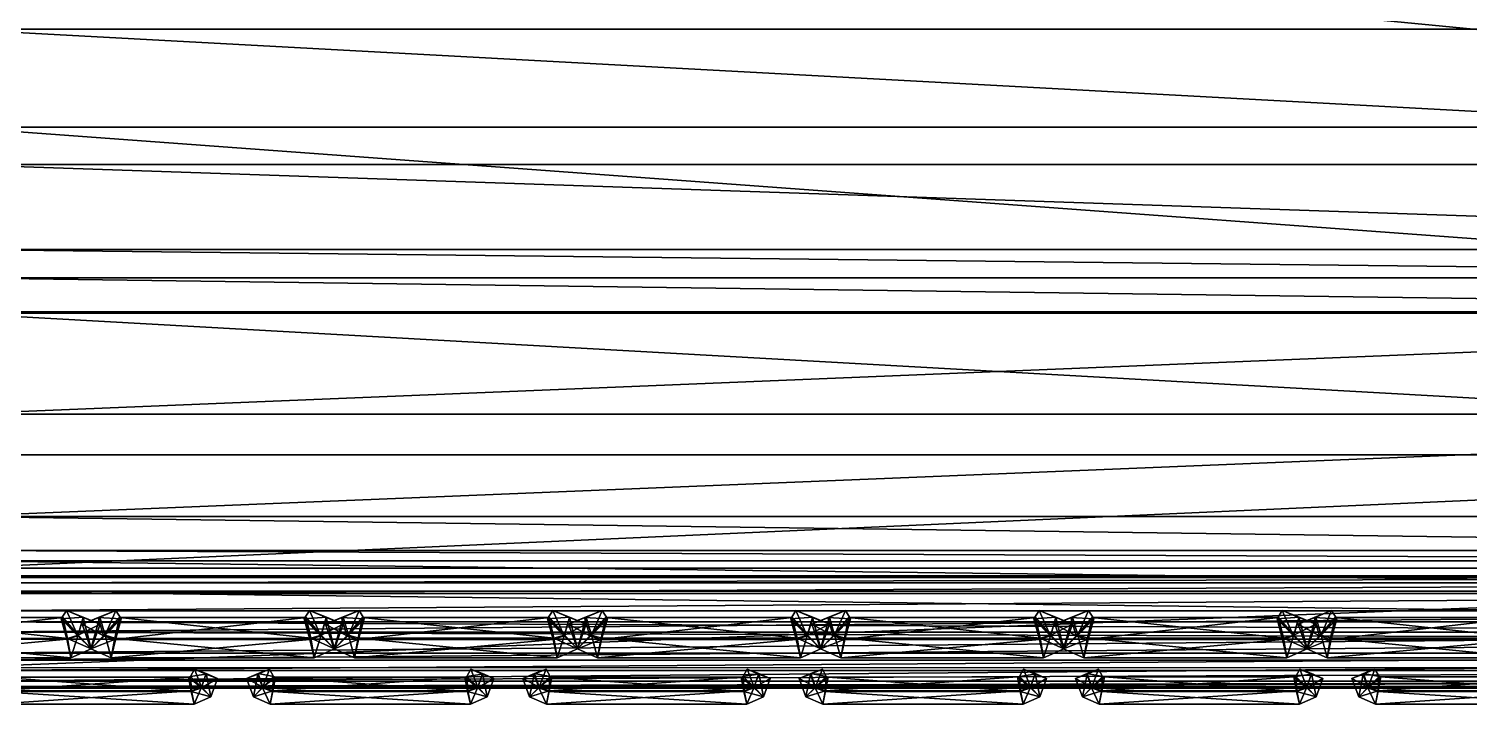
# Model space of a CAD drawing. Header units: centimetres. Extents: x -29.3 to 29.3, y -28.9 to 28.9.
# Drawn here: x 0.109 to 2.248, y -28.855 to -27.852 of the extents above; entities that cross this region are included whole.
import ezdxf

# ---------------------------------------------------------------- set-up
doc = ezdxf.new("R2010")
doc.units = ezdxf.units.CM
doc.layers.get('0').update_dxf_attribs({"true_color": 0xb1581b})

msp = doc.modelspace()

# ---------------------------------------------------------------- meshes
at = {"color": 34, "true_color": 0xb1581b}
mesh = msp.add_polyface(dxfattribs=at)
corners = [(7.3383, -28.2724, 4.8866), (3.7149, -28.2725, 4.8563), (3.7149, -28.2219, 4.8563), (0, -28.222, 4.7954), (0, -28.2726, 4.7954), (0, -28.18, 4.7954), (3.7149, -28.18, 4.8563), (7.3383, -28.2218, 4.8866), (7.3383, -28.1799, 4.8866), (-3.7149, -28.2219, 4.7884), (-3.7149, -28.18, 4.7884), (3.7149, -28.054, 4.8563), (7.3383, -28.0539, 4.8866), (0, -28.054, 4.7954), (0, -27.8531, 4.7954), (3.7149, -27.853, 4.8563), (7.3383, -27.8529, 4.8866), (-3.7149, -28.054, 4.7884), (-3.7149, -27.853, 4.7884), (3.7149, -27.5859, 4.8563), (7.3383, -27.5858, 4.8866), (0, -27.5859, 4.7954), (0, -27.0327, 4.7947), (3.6703, -27.0327, 4.8548), (7.25, -27.0325, 4.8848), (-3.7149, -27.5859, 4.7884), (-3.6702, -27.0327, 4.7877), (3.7606, -26.5355, 19.5772), (0, -26.5355, 19.5772), (0, -27.156, 19.3478), (3.7607, -27.156, 19.3478), (7.4296, -26.5355, 19.5731), (7.43, -28.4846, 18.4101), (3.7608, -28.4847, 18.4191), (3.7608, -28.653, 18.2069), (0, -28.653, 18.2134), (0, -28.4847, 18.4207), (3.7607, -27.6348, 19.1163), (0, -27.6348, 19.1163), (3.7607, -27.9986, 18.8829), (0, -27.9986, 18.8829), (7.4299, -27.9985, 18.8805), (7.4298, -27.6347, 19.1134), (3.7608, -28.2743, 18.6474), (0, -28.2743, 18.6474), (7.43, -28.2742, 18.6456), (3.7149, -28.4243, 4.8563), (3.7149, -28.5761, 4.8148), (0, -28.5761, 4.7538), (0, -28.4243, 4.7954), (7.3383, -28.4242, 4.8866), (-3.7149, -28.4243, 4.7884), (-3.7149, -28.5761, 4.7469), (0, -28.6267, 4.6292), (3.7149, -28.6267, 4.6901), (3.5363, -25.9734, 4.8504), (0, -25.9734, 4.7924)]
mesh.append_faces([[corners[k] for k in face] for face in [(0, 1, 2), (3, 2, 1), (1, 4, 3), (2, 3, 5), (5, 6, 2), (7, 2, 6), (6, 8, 7), (9, 3, 4), (10, 5, 3), (11, 12, 8), (8, 6, 11), (13, 11, 6), (6, 5, 13), (11, 13, 14), (14, 15, 11), (12, 11, 15), (15, 16, 12), (17, 13, 5), (18, 14, 13), (19, 20, 16), (16, 15, 19), (21, 19, 15), (15, 14, 21), (19, 21, 22), (22, 23, 19), (20, 19, 23), (23, 24, 20), (25, 21, 14), (26, 22, 21), (27, 28, 29), (29, 30, 27), (31, 27, 30), (32, 33, 34), (35, 34, 33), (33, 36, 35), (37, 30, 29), (29, 38, 37), (39, 37, 38), (38, 40, 39), (37, 39, 41), (30, 37, 42), (43, 39, 40), (40, 44, 43), (33, 43, 44), (44, 36, 33), (43, 33, 32), (39, 43, 45), (46, 47, 48), (48, 49, 46), (1, 46, 49), (49, 4, 1), (46, 1, 0), (47, 46, 50), (4, 49, 51), (49, 48, 52), (52, 48, 53), (48, 47, 54), (24, 23, 55), (23, 22, 56)]], dxfattribs={"vtx2": -1, "color": 34})
mesh = msp.add_polyface(dxfattribs=at)
corners = [(3.715, -28.8309, 16.9636), (0, -28.831, 16.9752), (0, -28.831, 15.9932), (3.715, -28.8309, 15.9865), (0, -28.831, 14.6485), (3.715, -28.8309, 13.0209), (0, -28.831, 13.0209), (0, -28.831, 11.2518), (3.715, -28.8309, 14.6468), (-3.7149, -28.8309, 15.9865), (-3.7149, -28.8309, 14.6468), (-3.7149, -28.8049, 18.0335), (0, -28.8049, 18.0469), (0, -28.7788, 18.0554), (-3.7149, -28.7788, 18.0421), (0, -28.7476, 18.0582), (-3.7149, -28.7163, 18.0421), (0, -28.7163, 18.0554), (0, -28.6903, 18.0469), (-3.7149, -28.7476, 18.0449), (3.7149, -28.7788, 18.0421), (3.7149, -28.7476, 18.0449), (3.7149, -28.6903, 18.0335), (3.7149, -28.7163, 18.0421), (-3.7149, -28.8309, 16.9636), (0, -28.831, 17.515), (-3.7149, -28.8309, 17.5017), (0, -28.831, 17.7676), (-3.7149, -28.8205, 18.0193), (0, -28.8205, 18.0326), (-3.7149, -28.8283, 17.9973), (0, -28.8283, 18.0106), (3.715, -28.8309, 17.5017), (3.715, -28.8309, 17.7543), (3.7149, -28.8049, 18.0335), (3.715, -28.8205, 18.0193), (0, -28.6642, 17.9928), (3.7149, -28.6642, 17.9795), (3.7149, -28.6642, 17.9568), (0, -28.6642, 17.9701), (0, -28.6668, 18.0142), (3.7149, -28.6668, 18.0008), (3.7149, -28.6746, 18.0193), (0, -28.6746, 18.0326), (-3.7149, -28.6642, 17.9795), (-3.7149, -28.6668, 18.0008), (-3.7149, -28.6903, 18.0335), (-3.7149, -28.6746, 18.0193), (0, -28.831, 17.9375), (0, -28.831, 17.9787), (-3.7149, -28.8309, 17.9654), (3.715, -28.8309, 17.9654), (3.715, -28.8309, 17.9242), (0, -28.8205, 7.791), (0, -28.7893, 6.2544), (3.715, -28.7892, 6.285), (0, -28.758, 5.1186), (3.7149, -28.758, 5.1719), (0, -28.831, 9.4826), (3.715, -28.8309, 9.4827), (3.715, -28.8205, 7.7987), (-3.7149, -28.7892, 6.251), (-3.7149, -28.758, 5.1125), (0, -28.6871, 4.463), (3.7149, -28.6871, 4.524), (3.7149, -28.7325, 4.5655), (0, -28.7325, 4.5046), (0, -28.6418, 4.5046), (3.7149, -28.6418, 4.5655), (3.7608, -28.653, 18.2069), (0, -28.653, 18.2134), (0, -28.8001, 18.0159), (0, -28.7476, 4.6292), (3.7149, -28.7476, 4.6901), (3.7149, -28.6267, 4.6901), (0, -28.6267, 4.6292), (0, -28.5761, 4.7538), (0, -28.831, 17.8878), (-3.7149, -28.8309, 17.8745), (-3.7149, -28.8309, 17.9242), (3.715, -28.8309, 17.8745)]
mesh.append_faces([[corners[k] for k in face] for face in [(0, 1, 2), (3, 2, 4), (5, 6, 7), (8, 4, 6), (9, 2, 1), (10, 4, 2), (11, 12, 13), (14, 13, 15), (16, 17, 18), (19, 15, 17), (20, 13, 12), (21, 15, 13), (22, 18, 17), (23, 17, 15), (24, 1, 25), (26, 25, 27), (28, 29, 12), (30, 31, 29), (32, 25, 1), (33, 27, 25), (34, 12, 29), (35, 29, 31), (36, 37, 38), (38, 39, 36), (37, 36, 40), (40, 41, 37), (42, 43, 18), (43, 42, 41), (41, 40, 43), (44, 36, 39), (45, 40, 36), (46, 18, 43), (47, 43, 40), (48, 49, 50), (49, 31, 30), (31, 49, 51), (49, 48, 52), (53, 54, 55), (54, 56, 57), (7, 58, 59), (58, 53, 60), (61, 54, 53), (62, 56, 54), (63, 64, 65), (65, 66, 63), (64, 63, 67), (67, 68, 64), (69, 70, 71), (72, 73, 57), (57, 56, 72), (73, 72, 66), (66, 65, 73), (74, 75, 76), (75, 74, 68), (68, 67, 75), (27, 77, 78), (77, 48, 79), (48, 77, 80), (77, 27, 33)]], dxfattribs={"vtx2": -1, "color": 34})
mesh = msp.add_polyface(dxfattribs=at)
corners = [(7.3384, -28.8308, 16.9101), (3.715, -28.8309, 16.9636), (3.715, -28.8309, 15.9865), (0, -28.831, 15.9932), (0, -28.831, 14.6485), (3.715, -28.8309, 14.6468), (7.3384, -28.8308, 15.9557), (0, -28.831, 11.2518), (3.715, -28.8309, 11.2518), (3.715, -28.8309, 13.0209), (7.3384, -28.8308, 13.0206), (7.3384, -28.8308, 14.6388), (0, -28.831, 13.0209), (0, -28.8049, 18.0469), (3.7149, -28.8049, 18.0335), (3.7149, -28.7788, 18.0421), (7.3383, -28.7787, 17.9809), (7.3383, -28.7475, 17.9838), (3.7149, -28.7476, 18.0449), (0, -28.7788, 18.0554), (7.3383, -28.6901, 17.9724), (3.7149, -28.6903, 18.0335), (3.7149, -28.7163, 18.0421), (0, -28.7163, 18.0554), (0, -28.7476, 18.0582), (7.3383, -28.7162, 17.9809), (0, -28.831, 16.9752), (3.715, -28.8309, 17.5017), (7.3384, -28.8308, 17.4406), (7.3384, -28.8308, 17.6931), (3.715, -28.8309, 17.7543), (0, -28.831, 17.515), (7.3384, -28.8048, 17.9724), (3.715, -28.8205, 18.0193), (0, -28.8205, 18.0326), (0, -28.8283, 18.0106), (3.715, -28.8283, 17.9973), (7.3384, -28.8204, 17.9582), (3.7149, -28.6642, 17.9795), (7.3383, -28.6641, 17.9183), (7.3383, -28.6641, 17.8956), (3.7149, -28.6642, 17.9568), (3.7149, -28.6668, 18.0008), (7.3383, -28.6667, 17.9397), (0, -28.6903, 18.0469), (3.7149, -28.6746, 18.0193), (7.3383, -28.6745, 17.9582), (3.715, -28.8309, 17.9654), (3.715, -28.8309, 17.9242), (7.3384, -28.8308, 17.8631), (7.3384, -28.8308, 17.9042), (0, -28.831, 17.9787), (3.715, -28.7892, 6.285), (3.715, -28.8205, 7.7987), (0, -28.8205, 7.791), (3.7149, -28.758, 5.1719), (0, -28.7893, 6.2544), (7.3383, -28.7579, 5.1985), (7.3384, -28.7891, 6.3003), (3.715, -28.8309, 9.4827), (0, -28.831, 9.4826), (7.3384, -28.8204, 7.8029), (7.3384, -28.8308, 9.4829), (3.7149, -28.6871, 4.524), (7.3383, -28.687, 4.5543), (7.3383, -28.7324, 4.5958), (3.7149, -28.7325, 4.5655), (3.7149, -28.6418, 4.5655), (7.3383, -28.6417, 4.5958), (0, -28.8001, 18.0159), (3.7607, -28.8001, 18.0027), (3.7608, -28.653, 18.2069), (7.43, -28.6529, 18.1757), (3.7149, -28.7476, 4.6901), (7.3383, -28.7475, 4.7204), (7.3383, -28.6266, 4.7204), (3.7149, -28.6267, 4.6901), (3.7149, -28.5761, 4.8148), (3.715, -28.8309, 17.8745), (7.3384, -28.8308, 17.8133), (0, -28.831, 17.9375), (0, -28.831, 17.8878)]
mesh.append_faces([[corners[k] for k in face] for face in [(0, 1, 2), (3, 2, 1), (4, 5, 2), (6, 2, 5), (7, 8, 9), (10, 9, 8), (11, 5, 9), (12, 9, 5), (13, 14, 15), (16, 15, 14), (17, 18, 15), (19, 15, 18), (20, 21, 22), (23, 22, 21), (24, 18, 22), (25, 22, 18), (26, 1, 27), (28, 27, 1), (29, 30, 27), (31, 27, 30), (32, 14, 33), (34, 33, 14), (35, 36, 33), (37, 33, 36), (38, 39, 40), (40, 41, 38), (39, 38, 42), (42, 43, 39), (44, 21, 45), (46, 45, 21), (45, 46, 43), (43, 42, 45), (47, 48, 49), (36, 47, 50), (47, 36, 35), (48, 47, 51), (52, 53, 54), (55, 52, 56), (52, 55, 57), (53, 52, 58), (59, 8, 7), (53, 59, 60), (59, 53, 61), (8, 59, 62), (63, 64, 65), (65, 66, 63), (64, 63, 67), (67, 68, 64), (69, 70, 71), (72, 71, 70), (57, 55, 73), (74, 73, 66), (75, 76, 77), (76, 75, 68), (68, 67, 76), (78, 30, 29), (48, 78, 79), (78, 48, 80), (30, 78, 81)]], dxfattribs={"vtx2": -1, "color": 34})
at = {"color": 214, "true_color": 0x911cb1}
mesh = msp.add_polyface(dxfattribs=at)
corners = [(-0.1789, -28.7527, 4.7991), (-0.1711, -28.7257, 4.7958), (-0.196, -28.7154, 4.7695), (-0.2037, -28.7281, 4.7694), (-0.159, -28.7725, 4.7694), (-0.1461, -28.7359, 4.7695), (-0.1789, -28.7527, 4.7397), (-0.171, -28.7256, 4.7431), (-0.1947, -28.7577, 4.7994), (-0.2012, -28.7259, 4.7694), (-0.1892, -28.7862, 4.7694), (-0.1949, -28.7578, 4.7395), (-0.4846, -28.7577, 4.8009), (-0.4905, -28.7861, 4.771), (-0.485, -28.7578, 4.7411), (-0.4784, -28.7259, 4.7709), (0.1575, -28.7281, 4.773), (0.1599, -28.7259, 4.7729), (0.1659, -28.7584, 4.8022), (0.1826, -28.7521, 4.7429), (-0.1238, -28.7584, 4.7989), (-0.1172, -28.7259, 4.7697), (-0.1293, -28.7861, 4.7683), (0.172, -28.7861, 4.7717), (-0.1234, -28.7571, 4.7391), (0.1668, -28.757, 4.7424), (-0.1399, -28.7533, 4.7988), (-0.1148, -28.7281, 4.7699), (-0.1595, -28.7725, 4.7685), (-0.1392, -28.752, 4.7394), (-0.1478, -28.726, 4.7957), (-0.1225, -28.7154, 4.7698), (-0.1724, -28.7359, 4.7688), (-0.147, -28.7253, 4.743)]
mesh.append_faces([[corners[k] for k in face] for face in [(32, 30, 31), (33, 32, 31)]], dxfattribs={"color": 214})
mesh.append_faces([[corners[k] for k in face] for face in [(0, 1, 2), (2, 3, 0), (4, 5, 1), (1, 0, 4), (6, 7, 5), (5, 4, 6), (3, 2, 7), (7, 6, 3), (8, 0, 3), (3, 9, 8), (10, 4, 0), (0, 8, 10), (11, 6, 4), (4, 10, 11), (9, 3, 6), (6, 11, 9), (12, 8, 9), (13, 10, 8), (14, 11, 10), (15, 9, 11), (5, 7, 2), (2, 1, 5), (16, 17, 18), (17, 16, 19), (20, 18, 17), (17, 21, 20), (22, 23, 18), (18, 20, 22), (24, 25, 23), (23, 22, 24), (21, 17, 25), (25, 24, 21), (26, 20, 21), (21, 27, 26), (28, 22, 20), (20, 26, 28), (29, 24, 22), (22, 28, 29), (27, 21, 24), (24, 29, 27), (30, 26, 27), (27, 31, 30), (32, 28, 26), (26, 30, 32), (33, 29, 28), (28, 32, 33), (31, 27, 29), (29, 33, 31)]], dxfattribs={"vtx2": -1, "color": 214})
mesh = msp.add_polyface(dxfattribs=at)
corners = [(0.182, -28.7533, 4.8024), (0.19, -28.726, 4.7994), (0.1651, -28.7154, 4.7731), (0.1575, -28.7281, 4.773), (0.2022, -28.7725, 4.7725), (0.2151, -28.7359, 4.7731), (0.1826, -28.7521, 4.7429), (0.1903, -28.7253, 4.7467), (0.1659, -28.7584, 4.8022), (0.172, -28.7861, 4.7717), (0.1668, -28.757, 4.7424), (0.1599, -28.7259, 4.7729), (0.5262, -28.7154, 4.7816), (0.5185, -28.7281, 4.7815), (0.543, -28.7533, 4.8109), (0.5513, -28.7253, 4.7553), (0.5436, -28.7521, 4.7515), (0.5268, -28.7585, 4.8107), (0.521, -28.7259, 4.7816), (0.5331, -28.7861, 4.7803), (0.528, -28.7569, 4.7509), (0.2366, -28.7585, 4.8039), (0.2439, -28.7259, 4.775), (0.2318, -28.7861, 4.7731), (0.2384, -28.757, 4.744), (0.2204, -28.7533, 4.8033), (0.2463, -28.7281, 4.7751), (0.2017, -28.7725, 4.7725), (0.2228, -28.752, 4.7439), (0.2125, -28.726, 4.7999), (0.2386, -28.7154, 4.7748), (0.1888, -28.736, 4.7724), (0.2149, -28.7253, 4.7473)]
mesh.append_faces([[corners[k] for k in face] for face in [(31, 29, 30), (32, 31, 30)]], dxfattribs={"color": 214})
mesh.append_faces([[corners[k] for k in face] for face in [(0, 1, 2), (2, 3, 0), (4, 5, 1), (1, 0, 4), (6, 7, 5), (5, 4, 6), (3, 2, 7), (7, 6, 3), (8, 0, 3), (9, 4, 0), (0, 8, 9), (10, 6, 4), (4, 9, 10), (6, 10, 11), (5, 7, 2), (2, 1, 5), (12, 13, 14), (13, 12, 15), (15, 16, 13), (17, 14, 13), (13, 18, 17), (14, 17, 19), (18, 13, 16), (16, 20, 18), (21, 17, 18), (18, 22, 21), (23, 19, 17), (17, 21, 23), (24, 20, 19), (19, 23, 24), (22, 18, 20), (20, 24, 22), (25, 21, 22), (22, 26, 25), (27, 23, 21), (21, 25, 27), (28, 24, 23), (23, 27, 28), (26, 22, 24), (24, 28, 26), (29, 25, 26), (26, 30, 29), (31, 27, 25), (25, 29, 31), (32, 28, 27), (27, 31, 32), (30, 26, 28), (28, 32, 30)]], dxfattribs={"vtx2": -1, "color": 214})
mesh = msp.add_polyface(dxfattribs=at)
corners = [(0.543, -28.7533, 4.8109), (0.551, -28.726, 4.8079), (0.5262, -28.7154, 4.7816), (0.5633, -28.7725, 4.7811), (0.5761, -28.7359, 4.7816), (0.5436, -28.7521, 4.7515), (0.5513, -28.7253, 4.7553), (0.5331, -28.7861, 4.7803), (0.528, -28.7569, 4.7509), (0.9041, -28.7533, 4.8195), (0.9121, -28.726, 4.8165), (0.8873, -28.7154, 4.7901), (0.8796, -28.7281, 4.7901), (0.9124, -28.7253, 4.7638), (0.9047, -28.7521, 4.76), (0.8878, -28.7585, 4.8193), (0.8821, -28.7259, 4.7901), (0.8941, -28.7861, 4.7888), (0.9243, -28.7725, 4.7896), (0.8891, -28.7569, 4.7595), (0.5977, -28.7585, 4.8124), (0.605, -28.7259, 4.7835), (0.5929, -28.7861, 4.7817), (0.5994, -28.7569, 4.7526), (0.5815, -28.7533, 4.8118), (0.6074, -28.7281, 4.7836), (0.5628, -28.7725, 4.781), (0.5839, -28.752, 4.7524), (0.5736, -28.726, 4.8084), (0.5997, -28.7154, 4.7833), (0.5499, -28.7359, 4.7809), (0.576, -28.7253, 4.7558), (0.9372, -28.7359, 4.7901)]
mesh.append_faces([[corners[k] for k in face] for face in [(30, 28, 29), (31, 30, 29)]], dxfattribs={"color": 214})
mesh.append_faces([[corners[k] for k in face] for face in [(0, 1, 2), (3, 4, 1), (1, 0, 3), (5, 6, 4), (4, 3, 5), (7, 3, 0), (8, 5, 3), (3, 7, 8), (4, 6, 2), (2, 1, 4), (9, 10, 11), (11, 12, 9), (12, 11, 13), (13, 14, 12), (15, 9, 12), (12, 16, 15), (17, 18, 9), (9, 15, 17), (19, 14, 18), (18, 17, 19), (16, 12, 14), (14, 19, 16), (20, 15, 16), (16, 21, 20), (22, 17, 15), (15, 20, 22), (23, 19, 17), (17, 22, 23), (21, 16, 19), (19, 23, 21), (24, 20, 21), (21, 25, 24), (26, 22, 20), (20, 24, 26), (27, 23, 22), (22, 26, 27), (25, 21, 23), (23, 27, 25), (28, 24, 25), (25, 29, 28), (30, 26, 24), (24, 28, 30), (31, 27, 26), (26, 30, 31), (29, 25, 27), (27, 31, 29), (32, 13, 11), (11, 10, 32)]], dxfattribs={"vtx2": -1, "color": 214})
mesh = msp.add_polyface(dxfattribs=at)
corners = [(0.9243, -28.7725, 4.7896), (0.9372, -28.7359, 4.7901), (0.9121, -28.726, 4.8165), (0.9041, -28.7533, 4.8195), (0.9047, -28.7521, 4.76), (0.9124, -28.7253, 4.7638), (1.2652, -28.7533, 4.828), (1.2732, -28.726, 4.825), (1.2484, -28.7154, 4.7987), (1.2407, -28.7281, 4.7986), (1.2854, -28.7725, 4.7982), (1.2983, -28.7359, 4.7987), (1.2658, -28.7521, 4.7686), (1.2735, -28.7253, 4.7724), (1.2489, -28.7585, 4.8278), (1.2431, -28.7259, 4.7986), (1.2552, -28.7861, 4.7973), (1.2502, -28.7569, 4.768), (0.9588, -28.7585, 4.8209), (0.966, -28.7259, 4.7921), (0.954, -28.7861, 4.7902), (0.9605, -28.7569, 4.7611), (0.9426, -28.7533, 4.8203), (0.9685, -28.7281, 4.7922), (0.9239, -28.7725, 4.7896), (0.945, -28.752, 4.761), (0.9347, -28.726, 4.817), (0.9608, -28.7154, 4.7919), (0.9109, -28.7359, 4.7895), (0.937, -28.7253, 4.7644), (1.272, -28.7359, 4.798), (1.2849, -28.7725, 4.7981), (1.3036, -28.7532, 4.8289), (1.2981, -28.7253, 4.7729)]
mesh.append_faces([[corners[k] for k in face] for face in [(28, 26, 27), (29, 28, 27)]], dxfattribs={"color": 214})
mesh.append_faces([[corners[k] for k in face] for face in [(0, 1, 2), (2, 3, 0), (4, 5, 1), (1, 0, 4), (6, 7, 8), (8, 9, 6), (10, 11, 7), (7, 6, 10), (12, 13, 11), (11, 10, 12), (9, 8, 13), (13, 12, 9), (14, 6, 9), (9, 15, 14), (16, 10, 6), (6, 14, 16), (17, 12, 10), (10, 16, 17), (15, 9, 12), (12, 17, 15), (18, 14, 15), (15, 19, 18), (20, 16, 14), (14, 18, 20), (21, 17, 16), (16, 20, 21), (19, 15, 17), (17, 21, 19), (22, 18, 19), (19, 23, 22), (24, 20, 18), (18, 22, 24), (25, 21, 20), (20, 24, 25), (23, 19, 21), (21, 25, 23), (26, 22, 23), (23, 27, 26), (28, 24, 22), (22, 26, 28), (29, 25, 24), (24, 28, 29), (27, 23, 25), (25, 29, 27), (11, 13, 8), (8, 7, 11), (30, 31, 32), (31, 30, 33)]], dxfattribs={"vtx2": -1, "color": 214})
mesh = msp.add_polyface(dxfattribs=at)
corners = [(1.6263, -28.7533, 4.8365), (1.6343, -28.726, 4.8336), (1.6095, -28.7154, 4.8072), (1.6018, -28.7281, 4.8071), (1.6465, -28.7725, 4.8067), (1.6594, -28.7359, 4.8072), (1.6269, -28.7521, 4.7771), (1.6346, -28.7253, 4.7809), (1.61, -28.7585, 4.8364), (1.6042, -28.7259, 4.8072), (1.6163, -28.7861, 4.8059), (1.6113, -28.7569, 4.7766), (1.3199, -28.7585, 4.8295), (1.3271, -28.7259, 4.8006), (1.3151, -28.7861, 4.7987), (1.3216, -28.7569, 4.7697), (1.3036, -28.7532, 4.8289), (1.3296, -28.7281, 4.8007), (1.2849, -28.7725, 4.7981), (1.306, -28.752, 4.7695), (1.2958, -28.726, 4.8255), (1.3219, -28.7154, 4.8004), (1.272, -28.7359, 4.798), (1.2981, -28.7253, 4.7729), (1.6809, -28.7585, 4.838), (1.6647, -28.7532, 4.8374), (1.646, -28.7725, 4.8067), (1.6762, -28.7861, 4.8073), (1.6671, -28.752, 4.778), (1.6331, -28.7359, 4.8066), (1.6569, -28.726, 4.8341), (1.6592, -28.7253, 4.7815), (1.683, -28.7154, 4.809)]
mesh.append_faces([[corners[k] for k in face] for face in [(22, 20, 21), (23, 22, 21), (29, 30, 32), (31, 29, 32)]], dxfattribs={"color": 214})
mesh.append_faces([[corners[k] for k in face] for face in [(0, 1, 2), (2, 3, 0), (4, 5, 1), (1, 0, 4), (6, 7, 5), (5, 4, 6), (3, 2, 7), (7, 6, 3), (8, 0, 3), (3, 9, 8), (10, 4, 0), (0, 8, 10), (11, 6, 4), (4, 10, 11), (9, 3, 6), (6, 11, 9), (12, 8, 9), (9, 13, 12), (14, 10, 8), (8, 12, 14), (15, 11, 10), (10, 14, 15), (13, 9, 11), (11, 15, 13), (16, 12, 13), (13, 17, 16), (18, 14, 12), (12, 16, 18), (19, 15, 14), (14, 18, 19), (17, 13, 15), (15, 19, 17), (20, 16, 17), (17, 21, 20), (16, 20, 22), (23, 19, 18), (21, 17, 19), (19, 23, 21), (5, 7, 2), (2, 1, 5), (24, 25, 26), (27, 26, 28), (29, 26, 25), (25, 30, 29), (31, 28, 26), (26, 29, 31)]], dxfattribs={"vtx2": -1, "color": 214})
mesh = msp.add_polyface(dxfattribs=at)
corners = [(1.9874, -28.7533, 4.8451), (1.9954, -28.726, 4.8421), (1.9706, -28.7154, 4.8158), (1.9629, -28.7281, 4.8157), (2.0076, -28.7725, 4.8153), (2.0205, -28.7359, 4.8158), (1.988, -28.7521, 4.7857), (1.9957, -28.7253, 4.7894), (1.9711, -28.7585, 4.8449), (1.9653, -28.7259, 4.8157), (1.9774, -28.7861, 4.8144), (1.9723, -28.7569, 4.7851), (1.6809, -28.7585, 4.838), (1.6882, -28.7259, 4.8091), (1.6762, -28.7861, 4.8073), (1.6827, -28.7569, 4.7782), (1.6647, -28.7532, 4.8374), (1.6907, -28.7281, 4.8092), (1.646, -28.7725, 4.8067), (1.6671, -28.752, 4.778), (1.6569, -28.726, 4.8341), (1.683, -28.7154, 4.809), (1.6592, -28.7253, 4.7815), (2.0258, -28.7532, 4.846), (2.042, -28.7585, 4.8466), (2.0493, -28.7259, 4.8177), (2.0071, -28.7725, 4.8152), (2.0373, -28.7861, 4.8158), (2.0282, -28.752, 4.7866), (2.0438, -28.7569, 4.7868), (2.0179, -28.726, 4.8426), (2.0517, -28.7281, 4.8178), (2.044, -28.7154, 4.8175), (1.9942, -28.7359, 4.8151), (2.0203, -28.7253, 4.79)]
mesh.append_faces([[corners[k] for k in face] for face in [(33, 30, 32), (34, 33, 32)]], dxfattribs={"color": 214})
mesh.append_faces([[corners[k] for k in face] for face in [(0, 1, 2), (2, 3, 0), (4, 5, 1), (1, 0, 4), (6, 7, 5), (5, 4, 6), (3, 2, 7), (7, 6, 3), (8, 0, 3), (3, 9, 8), (10, 4, 0), (0, 8, 10), (11, 6, 4), (4, 10, 11), (9, 3, 6), (6, 11, 9), (12, 8, 9), (9, 13, 12), (14, 10, 8), (8, 12, 14), (15, 11, 10), (10, 14, 15), (13, 9, 11), (11, 15, 13), (16, 12, 13), (13, 17, 16), (18, 14, 12), (19, 15, 14), (17, 13, 15), (15, 19, 17), (20, 16, 17), (17, 21, 20), (21, 17, 19), (19, 22, 21), (5, 7, 2), (2, 1, 5), (23, 24, 25), (26, 27, 24), (24, 23, 26), (28, 29, 27), (27, 26, 28), (30, 23, 31), (31, 32, 30), (33, 26, 23), (23, 30, 33), (34, 28, 26), (26, 33, 34), (28, 34, 32)]], dxfattribs={"vtx2": -1, "color": 214})
mesh = msp.add_polyface(dxfattribs=at)
corners = [(2.3484, -28.7532, 4.8536), (2.3564, -28.726, 4.8506), (2.3316, -28.7154, 4.8243), (2.324, -28.7281, 4.8242), (2.3687, -28.7725, 4.8238), (2.3816, -28.7359, 4.8243), (2.3491, -28.752, 4.7942), (2.3567, -28.7253, 4.798), (2.3322, -28.7585, 4.8534), (2.3264, -28.7259, 4.8243), (2.3385, -28.7861, 4.823), (2.3334, -28.7569, 4.7936), (2.042, -28.7585, 4.8466), (2.0493, -28.7259, 4.8177), (2.0373, -28.7861, 4.8158), (2.0438, -28.7569, 4.7868), (2.0517, -28.7281, 4.8178), (2.0258, -28.7532, 4.846), (2.0282, -28.752, 4.7866), (2.044, -28.7154, 4.8175), (2.6875, -28.7258, 4.8328), (2.4104, -28.7258, 4.8262), (2.4031, -28.7585, 4.8551), (2.6932, -28.7585, 4.862), (2.3983, -28.7861, 4.8244), (2.3869, -28.7532, 4.8545), (2.4128, -28.7281, 4.8263), (2.3682, -28.7725, 4.8237), (2.3893, -28.752, 4.7951), (2.4048, -28.7569, 4.7953), (2.379, -28.726, 4.8511), (2.4051, -28.7154, 4.826), (2.3553, -28.7359, 4.8236), (2.3814, -28.7253, 4.7985)]
mesh.append_faces([[corners[k] for k in face] for face in [(32, 30, 31), (33, 32, 31)]], dxfattribs={"color": 214})
mesh.append_faces([[corners[k] for k in face] for face in [(0, 1, 2), (2, 3, 0), (4, 5, 1), (1, 0, 4), (6, 7, 5), (5, 4, 6), (3, 2, 7), (7, 6, 3), (8, 0, 3), (3, 9, 8), (10, 4, 0), (0, 8, 10), (11, 6, 4), (4, 10, 11), (9, 3, 6), (6, 11, 9), (12, 8, 9), (9, 13, 12), (14, 10, 8), (8, 12, 14), (15, 11, 10), (10, 14, 15), (13, 9, 11), (11, 15, 13), (13, 16, 17), (16, 13, 15), (15, 18, 16), (19, 16, 18), (5, 7, 2), (2, 1, 5), (20, 21, 22), (23, 22, 24), (25, 22, 21), (21, 26, 25), (27, 24, 22), (22, 25, 27), (28, 29, 24), (24, 27, 28), (26, 21, 29), (29, 28, 26), (30, 25, 26), (26, 31, 30), (32, 27, 25), (25, 30, 32), (33, 28, 27), (27, 32, 33), (31, 26, 28), (28, 33, 31)]], dxfattribs={"vtx2": -1, "color": 214})
at = {"color": 164, "true_color": 0x1c1cb1}
mesh = msp.add_polyface(dxfattribs=at)
corners = [(-0.0447, -28.8295, 17.8666), (-0.0379, -28.8091, 17.8644), (-0.055, -28.8025, 17.846), (-0.0609, -28.8138, 17.8462), (-0.0307, -28.8438, 17.8472), (-0.0205, -28.8167, 17.8466), (-0.0444, -28.8305, 17.8269), (-0.0376, -28.8101, 17.8281), (-0.0596, -28.8349, 17.8667), (-0.0637, -28.8144, 17.8462), (-0.0556, -28.8546, 17.8472), (-0.0593, -28.8359, 17.8268), (0.351, -28.8349, 17.8646), (0.3659, -28.8295, 17.8643), (0.3494, -28.8138, 17.8441), (0.3466, -28.8144, 17.8442), (0.3656, -28.8305, 17.8246), (0.3507, -28.8359, 17.8247), (0.0614, -28.8349, 17.8667), (0.0655, -28.8144, 17.8462), (0.0573, -28.8546, 17.8472), (0.3547, -28.8546, 17.8451), (0.0611, -28.8359, 17.8268), (0.0465, -28.8295, 17.8666), (0.0626, -28.8138, 17.8462), (0.0324, -28.8438, 17.8471), (0.0462, -28.8305, 17.8268), (0.0396, -28.8091, 17.8644), (0.0567, -28.8025, 17.8459), (0.0223, -28.8167, 17.8465), (0.0394, -28.8101, 17.8281)]
mesh.append_faces([[corners[k] for k in face] for face in [(29, 27, 28), (30, 29, 28)]], dxfattribs={"color": 164})
mesh.append_faces([[corners[k] for k in face] for face in [(0, 1, 2), (2, 3, 0), (4, 5, 1), (1, 0, 4), (6, 7, 5), (5, 4, 6), (3, 2, 7), (7, 6, 3), (8, 0, 3), (3, 9, 8), (10, 4, 0), (0, 8, 10), (11, 6, 4), (4, 10, 11), (9, 3, 6), (6, 11, 9), (5, 7, 2), (2, 1, 5), (12, 13, 14), (14, 15, 12), (15, 14, 16), (16, 17, 15), (18, 12, 15), (15, 19, 18), (20, 21, 12), (12, 18, 20), (22, 17, 21), (21, 20, 22), (19, 15, 17), (17, 22, 19), (23, 18, 19), (19, 24, 23), (25, 20, 18), (18, 23, 25), (26, 22, 20), (20, 25, 26), (24, 19, 22), (22, 26, 24), (27, 23, 24), (24, 28, 27), (29, 25, 23), (23, 27, 29), (30, 26, 25), (25, 29, 30), (28, 24, 26), (26, 30, 28)]], dxfattribs={"vtx2": -1, "color": 164})
mesh = msp.add_polyface(dxfattribs=at)
corners = [(0.3659, -28.8295, 17.8643), (0.3727, -28.8091, 17.862), (0.3553, -28.8025, 17.8438), (0.3494, -28.8138, 17.8441), (0.3796, -28.8438, 17.8447), (0.3898, -28.8167, 17.8439), (0.3656, -28.8305, 17.8246), (0.3724, -28.8101, 17.8257), (0.3547, -28.8546, 17.8451), (0.351, -28.8349, 17.8646), (0.3507, -28.8359, 17.8247), (0.7657, -28.8025, 17.8409), (0.7598, -28.8138, 17.8412), (0.7762, -28.8295, 17.8613), (0.7828, -28.8101, 17.8228), (0.7759, -28.8305, 17.8216), (0.7613, -28.8349, 17.8617), (0.7569, -28.8144, 17.8412), (0.7651, -28.8546, 17.8422), (0.79, -28.8438, 17.8417), (0.761, -28.8359, 17.8218), (0.4717, -28.8349, 17.8637), (0.4758, -28.8144, 17.8432), (0.4677, -28.8546, 17.8443), (0.4714, -28.8359, 17.8238), (0.4568, -28.8295, 17.8636), (0.4729, -28.8138, 17.8432), (0.4428, -28.8438, 17.8442), (0.4565, -28.8305, 17.8239), (0.45, -28.8091, 17.8615), (0.467, -28.8025, 17.843), (0.4326, -28.8167, 17.8436), (0.4497, -28.8101, 17.8251)]
mesh.append_faces([[corners[k] for k in face] for face in [(31, 29, 30), (32, 31, 30)]], dxfattribs={"color": 164})
mesh.append_faces([[corners[k] for k in face] for face in [(0, 1, 2), (2, 3, 0), (4, 5, 1), (1, 0, 4), (6, 7, 5), (5, 4, 6), (3, 2, 7), (7, 6, 3), (8, 4, 0), (0, 9, 8), (10, 6, 4), (4, 8, 10), (5, 7, 2), (2, 1, 5), (11, 12, 13), (12, 11, 14), (14, 15, 12), (16, 13, 12), (12, 17, 16), (13, 16, 18), (19, 18, 20), (17, 12, 15), (15, 20, 17), (21, 16, 17), (17, 22, 21), (23, 18, 16), (16, 21, 23), (24, 20, 18), (18, 23, 24), (22, 17, 20), (20, 24, 22), (25, 21, 22), (22, 26, 25), (27, 23, 21), (21, 25, 27), (28, 24, 23), (23, 27, 28), (26, 22, 24), (24, 28, 26), (29, 25, 26), (26, 30, 29), (31, 27, 25), (25, 29, 31), (32, 28, 27), (27, 31, 32), (30, 26, 28), (28, 32, 30)]], dxfattribs={"vtx2": -1, "color": 164})
mesh = msp.add_polyface(dxfattribs=at)
corners = [(0.7762, -28.8295, 17.8613), (0.783, -28.8091, 17.8591), (0.7657, -28.8025, 17.8409), (0.79, -28.8438, 17.8417), (0.8001, -28.8167, 17.841), (0.7759, -28.8305, 17.8216), (0.7828, -28.8101, 17.8228), (0.7651, -28.8546, 17.8422), (0.761, -28.8359, 17.8218), (1.1866, -28.8295, 17.8584), (1.1934, -28.8091, 17.8561), (1.176, -28.8025, 17.8379), (1.1701, -28.8138, 17.8382), (1.1931, -28.8101, 17.8198), (1.1862, -28.8305, 17.8187), (1.1716, -28.8349, 17.8587), (1.1673, -28.8144, 17.8383), (1.1754, -28.8546, 17.8392), (1.2003, -28.8438, 17.8388), (1.1713, -28.8359, 17.8188), (0.882, -28.8349, 17.8608), (0.8861, -28.8144, 17.8403), (0.878, -28.8546, 17.8414), (0.8817, -28.8359, 17.8209), (0.8671, -28.8295, 17.8607), (0.8833, -28.8138, 17.8403), (0.8531, -28.8438, 17.8413), (0.8668, -28.8305, 17.821), (0.8603, -28.8091, 17.8585), (0.8774, -28.8025, 17.8401), (0.843, -28.8167, 17.8407), (0.86, -28.8101, 17.8222), (1.2104, -28.8167, 17.838)]
mesh.append_faces([[corners[k] for k in face] for face in [(30, 28, 29), (31, 30, 29)]], dxfattribs={"color": 164})
mesh.append_faces([[corners[k] for k in face] for face in [(0, 1, 2), (3, 4, 1), (1, 0, 3), (5, 6, 4), (4, 3, 5), (7, 3, 0), (8, 5, 3), (4, 6, 2), (2, 1, 4), (9, 10, 11), (11, 12, 9), (12, 11, 13), (13, 14, 12), (15, 9, 12), (12, 16, 15), (17, 18, 9), (9, 15, 17), (19, 14, 18), (18, 17, 19), (16, 12, 14), (14, 19, 16), (20, 15, 16), (16, 21, 20), (22, 17, 15), (15, 20, 22), (23, 19, 17), (17, 22, 23), (21, 16, 19), (19, 23, 21), (24, 20, 21), (21, 25, 24), (26, 22, 20), (20, 24, 26), (27, 23, 22), (22, 26, 27), (25, 21, 23), (23, 27, 25), (28, 24, 25), (25, 29, 28), (30, 26, 24), (24, 28, 30), (31, 27, 26), (26, 30, 31), (29, 25, 27), (27, 31, 29), (32, 13, 11)]], dxfattribs={"vtx2": -1, "color": 164})
mesh = msp.add_polyface(dxfattribs=at)
corners = [(1.2003, -28.8438, 17.8388), (1.2104, -28.8167, 17.838), (1.1934, -28.8091, 17.8561), (1.1866, -28.8295, 17.8584), (1.1862, -28.8305, 17.8187), (1.1931, -28.8101, 17.8198), (1.176, -28.8025, 17.8379), (1.5969, -28.8295, 17.8554), (1.6037, -28.8091, 17.8532), (1.5863, -28.8025, 17.835), (1.5804, -28.8138, 17.8353), (1.6106, -28.8438, 17.8358), (1.6208, -28.8167, 17.8351), (1.5966, -28.8305, 17.8157), (1.6034, -28.8101, 17.8169), (1.582, -28.8348, 17.8558), (1.5776, -28.8143, 17.8353), (1.5857, -28.8546, 17.8363), (1.5817, -28.8359, 17.8159), (1.2924, -28.8349, 17.8579), (1.2965, -28.8144, 17.8374), (1.2883, -28.8546, 17.8384), (1.2921, -28.8359, 17.818), (1.2775, -28.8295, 17.8577), (1.2936, -28.8138, 17.8374), (1.2634, -28.8438, 17.8383), (1.2772, -28.8305, 17.818), (1.2706, -28.8091, 17.8556), (1.2877, -28.8025, 17.8371), (1.2533, -28.8167, 17.8377), (1.2703, -28.8101, 17.8193)]
mesh.append_faces([[corners[k] for k in face] for face in [(29, 27, 28), (30, 29, 28)]], dxfattribs={"color": 164})
mesh.append_faces([[corners[k] for k in face] for face in [(0, 1, 2), (2, 3, 0), (4, 5, 1), (1, 0, 4), (6, 2, 1), (7, 8, 9), (9, 10, 7), (11, 12, 8), (8, 7, 11), (13, 14, 12), (12, 11, 13), (10, 9, 14), (14, 13, 10), (15, 7, 10), (10, 16, 15), (17, 11, 7), (7, 15, 17), (18, 13, 11), (11, 17, 18), (16, 10, 13), (13, 18, 16), (19, 15, 16), (16, 20, 19), (21, 17, 15), (15, 19, 21), (22, 18, 17), (17, 21, 22), (20, 16, 18), (18, 22, 20), (23, 19, 20), (20, 24, 23), (25, 21, 19), (19, 23, 25), (26, 22, 21), (21, 25, 26), (24, 20, 22), (22, 26, 24), (27, 23, 24), (24, 28, 27), (29, 25, 23), (23, 27, 29), (30, 26, 25), (25, 29, 30), (28, 24, 26), (26, 30, 28), (12, 14, 9), (9, 8, 12)]], dxfattribs={"vtx2": -1, "color": 164})
mesh = msp.add_polyface(dxfattribs=at)
corners = [(2.0072, -28.8294, 17.8525), (2.014, -28.8091, 17.8503), (1.9967, -28.8025, 17.832), (1.9908, -28.8138, 17.8324), (2.0209, -28.8438, 17.8329), (2.0311, -28.8167, 17.8321), (2.0069, -28.8305, 17.8128), (2.0137, -28.8101, 17.8139), (1.9923, -28.8348, 17.8528), (1.9879, -28.8143, 17.8324), (1.9961, -28.8546, 17.8333), (1.992, -28.8359, 17.8129), (1.7027, -28.8348, 17.8549), (1.7068, -28.8143, 17.8344), (1.6987, -28.8546, 17.8355), (1.7024, -28.8359, 17.815), (1.6878, -28.8295, 17.8548), (1.7039, -28.8138, 17.8344), (1.6738, -28.8438, 17.8354), (1.6875, -28.8305, 17.8151), (1.681, -28.8091, 17.8526), (1.698, -28.8025, 17.8342), (1.6636, -28.8167, 17.8348), (1.6807, -28.8101, 17.8163), (2.0739, -28.8167, 17.8318), (2.0841, -28.8438, 17.8324), (2.0981, -28.8295, 17.8519), (2.0913, -28.8091, 17.8497), (2.091, -28.8101, 17.8134), (2.0978, -28.8305, 17.8121)]
mesh.append_faces([[corners[k] for k in face] for face in [(22, 20, 21), (23, 22, 21)]], dxfattribs={"color": 164})
mesh.append_faces([[corners[k] for k in face] for face in [(0, 1, 2), (2, 3, 0), (4, 5, 1), (1, 0, 4), (6, 7, 5), (5, 4, 6), (3, 2, 7), (7, 6, 3), (8, 0, 3), (3, 9, 8), (10, 4, 0), (0, 8, 10), (11, 6, 4), (4, 10, 11), (9, 3, 6), (6, 11, 9), (12, 8, 9), (9, 13, 12), (14, 10, 8), (8, 12, 14), (15, 11, 10), (10, 14, 15), (13, 9, 11), (11, 15, 13), (16, 12, 13), (13, 17, 16), (18, 14, 12), (12, 16, 18), (19, 15, 14), (14, 18, 19), (17, 13, 15), (15, 19, 17), (20, 16, 17), (17, 21, 20), (22, 18, 16), (16, 20, 22), (23, 19, 18), (18, 22, 23), (21, 17, 19), (19, 23, 21), (5, 7, 2), (2, 1, 5), (24, 25, 26), (26, 27, 24), (28, 29, 25), (25, 24, 28)]], dxfattribs={"vtx2": -1, "color": 164})
mesh = msp.add_polyface(dxfattribs=at)
corners = [(2.4175, -28.8294, 17.8496), (2.4243, -28.8091, 17.8473), (2.407, -28.8025, 17.8291), (2.4011, -28.8138, 17.8294), (2.4313, -28.8438, 17.83), (2.4414, -28.8167, 17.8292), (2.4172, -28.8305, 17.8098), (2.4241, -28.8101, 17.811), (2.4026, -28.8348, 17.8499), (2.3982, -28.8143, 17.8295), (2.4064, -28.8546, 17.8304), (2.4023, -28.8359, 17.81), (2.113, -28.8348, 17.852), (2.1171, -28.8143, 17.8315), (2.109, -28.8546, 17.8325), (2.1127, -28.8359, 17.8121), (2.0981, -28.8295, 17.8519), (2.1143, -28.8138, 17.8315), (2.0841, -28.8438, 17.8324), (2.0978, -28.8305, 17.8121), (2.0913, -28.8091, 17.8497), (2.1083, -28.8025, 17.8312), (2.091, -28.8101, 17.8134), (2.0739, -28.8167, 17.8318), (2.5234, -28.8348, 17.849), (2.5085, -28.8294, 17.8489), (2.4944, -28.8438, 17.8295), (2.5193, -28.8546, 17.8296), (2.5082, -28.8305, 17.8092), (2.4843, -28.8167, 17.8289), (2.5016, -28.8091, 17.8468), (2.5013, -28.8101, 17.8104), (2.5187, -28.8025, 17.8283)]
mesh.append_faces([[corners[k] for k in face] for face in [(23, 20, 21), (22, 23, 21), (29, 30, 32), (31, 29, 32)]], dxfattribs={"color": 164})
mesh.append_faces([[corners[k] for k in face] for face in [(0, 1, 2), (2, 3, 0), (4, 5, 1), (1, 0, 4), (6, 7, 5), (5, 4, 6), (3, 2, 7), (7, 6, 3), (8, 0, 3), (3, 9, 8), (10, 4, 0), (0, 8, 10), (11, 6, 4), (4, 10, 11), (9, 3, 6), (6, 11, 9), (12, 8, 9), (9, 13, 12), (14, 10, 8), (8, 12, 14), (15, 11, 10), (10, 14, 15), (13, 9, 11), (11, 15, 13), (16, 12, 13), (13, 17, 16), (18, 14, 12), (12, 16, 18), (19, 15, 14), (14, 18, 19), (17, 13, 15), (15, 19, 17), (20, 16, 17), (17, 21, 20), (21, 17, 19), (19, 22, 21), (5, 7, 2), (2, 1, 5), (24, 25, 26), (27, 26, 28), (29, 26, 25), (25, 30, 29), (31, 28, 26), (26, 29, 31), (28, 31, 32)]], dxfattribs={"vtx2": -1, "color": 164})

doc.saveas('drawing.dxf')
